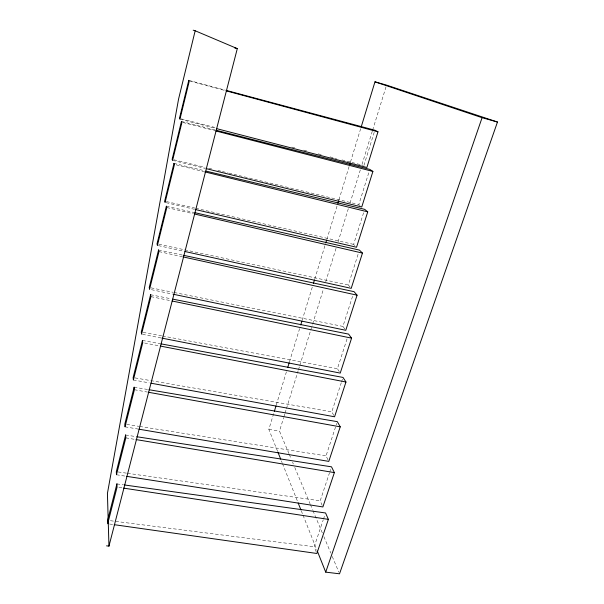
<?xml version="1.0" encoding="UTF-8"?>
<svg xmlns="http://www.w3.org/2000/svg" width="604" height="604" viewBox="0 0 604 604"><rect width="100%" height="100%" fill="white"/><g stroke="black" fill="none" stroke-linecap="round" stroke-linejoin="round"><path stroke-width="0.45" stroke-dasharray="3.02 2.27" d="M277.561 451.271L268.84 429.376L274.065 412.268M276.262 405.065L286.983 369.95M289.459 361.849L299.637 328.531M302.106 320.43L312.283 287.119M314.76 279.01L324.929 245.7M326.855 239.395L337.304 205.186M338.95 199.781L349.127 166.47M350.501 161.963L360.671 128.652M288.946 453.596L279.486 431.113L283.669 417.598M283.948 416.7L284.786 413.997M285.065 413.091L286.175 409.489M286.455 408.591L298.165 370.743M298.444 369.844L299.561 366.243M299.841 365.337L310.433 331.098M310.713 330.199L312.389 324.793M312.668 323.895L323.54 288.75M325.767 281.547L336.088 248.206M338.036 241.902L348.357 208.561M350.026 203.155L360.346 169.822M362.015 164.416L372.336 131.076M372.615 130.177L385.994 86.923M363.902 165.519L374.306 131.997M359.992 205.526L358.814 204.56L369.255 171.151M354.79 245.526L353.619 244.378L363.812 212.034M350.056 287.006L348.327 284.99L358.278 253.665M344.824 328.999L342.921 326.417L352.63 296.119M339.289 371.626L337.409 368.689L347.157 338.534M333.77 415.363L331.785 411.83L341.283 382.717M341.57 381.834L342.438 379.184M328.002 459.81L326.039 455.869L336.738 423.412M322.204 505.412L320.18 500.829L329.414 473.091M329.709 472.192L330.901 468.613M316.186 551.792L314.193 546.748L323.163 520.082M323.457 519.191L324.658 515.635M110.426 520.716L314.193 546.748M116.912 483.917L123.427 484.823M118.173 471.958L126.553 473.159M127.482 473.294L320.18 500.829M109.581 524.023L113.318 524.551M118.928 487.413L122.65 487.979M125.617 435.008L135.862 436.594M116.466 474.752L125.76 476.201M126.681 424.408L138.792 426.318M139.72 426.462L326.039 455.869M268.84 429.376L279.486 431.113M125.828 437.87L135.1 439.418M134.133 387.202L148.048 389.557M125.02 426.839L138.044 429.044M134.994 377.893L149.845 380.452M150.773 380.611L331.785 411.83M134.39 389.723L147.376 392.064M133.386 379.976L149.143 382.861M142.453 340.445L160.015 343.684M143.118 332.381L161.623 335.839M162.552 336.013L337.409 368.689M144.613 343.012L159.388 345.881M142.491 334.322L161.895 338.127M150.6 294.722L170.947 298.769M151.076 287.851L173.212 292.306M174.133 292.487L342.921 326.417M150.955 296.624L170.283 300.626M151.415 289.678L172.601 294.103M158.558 249.988L182.536 255.099M158.867 244.265L348.327 284.99M158.965 251.596L182 256.662M158.331 245.602L183.125 251.098M166.357 206.221L193.937 212.487M166.493 201.585L194.926 208.093M195.847 208.297L353.619 244.378M166.802 207.542L193.439 213.741M166.002 202.65L194.397 209.294M173.982 163.374L204.235 170.668M173.96 159.796L205.073 167.331M208.735 168.222L212.397 169.105M217.885 170.434L221.547 171.325M222.461 171.544L227.95 172.872M228.871 173.099L358.814 204.56M172.593 160.362L205.496 168.471M176.3 164.877L203.782 171.619M181.275 118.867L215.975 127.731M291.77 147.089L295.416 148.025M303.638 150.124L307.293 151.053M318.248 153.854L321.902 154.79M330.116 156.889L336.511 158.52M341.992 159.917L351.12 162.25M352.034 162.484L362.989 165.285M181.449 121.434L215.281 130.049M182.891 122.461L214.865 130.698M179.947 119.162L215.515 128.35M188.765 80.362L225.073 90.094M190.237 81.147L224.703 90.449M289.308 454.465L291.128 458.783M292.585 462.249L293.31 463.978M294.767 467.436L310.048 503.751M310.418 504.619L312.6 509.806M312.963 510.674L322.423 533.158M323.88 536.616L330.788 553.045M332.245 556.503L338.799 572.071M281.404 460.905L282.098 462.656M282.446 463.532L297.802 502.075M301.29 510.833L302.687 514.336M303.034 515.212L316.987 550.244"/><path stroke-width="0.91" d="M193.174 30.2L195.167 30.766L178.565 99.079L107.421 493.415L108.954 546.137L106.523 545.842M108.954 546.137L237.297 48.622L195.167 30.766M274.337 411.369L275.99 405.964M287.814 367.247L289.188 362.747M300.732 324.929L301.834 321.328M313.378 283.518L314.48 279.916M325.752 242.997L326.575 240.294M337.855 203.382L338.678 200.679M349.671 164.666L350.222 162.869M361.222 126.848L374.971 81.834L386.552 85.126L497.477 122.031L339.524 573.8L325.715 572.139L317.342 551.12M225.979 90.336L374.85 130.23L377.983 131.815L366.877 167.474L216.421 128.584M216.194 130.275L369.807 169.392L372.91 171.438L361.758 206.968L206.409 168.69M206.07 171.106L364.665 209.339L367.738 211.853L356.541 247.255L195.311 209.512M194.858 212.691L359.41 250.086L362.46 253.091L351.211 288.357L184.967 251.506M183.457 255.296L354.057 291.664L357.077 295.182L345.775 330.29L173.522 294.299M172.804 299.139L348.591 334.103L351.581 338.149L340.233 373.091L161.895 338.127M160.936 343.857L343.012 377.424L345.964 382.022L334.571 416.783L151 383.2M148.977 389.716L337.311 421.652L340.233 426.832L328.787 461.388L138.973 429.202M136.798 436.737L331.498 466.824L334.374 472.607L322.883 506.945L126.689 476.345M124.364 484.959L325.556 512.97L328.387 519.372L316.851 553.475L114.247 524.687M325.715 572.139L482.083 117.689L497.477 122.031M123.578 488.123L328.387 519.372M136.021 439.569L334.374 472.607M148.297 392.238L340.233 426.832M160.317 346.054L345.964 382.022M172.117 301.003L351.581 338.149M182.921 256.866L357.077 295.182M194.36 213.959L362.46 253.091M204.696 171.846L367.738 211.853M215.779 130.94L372.91 171.438M226.515 90.94L377.983 131.815M234.518 47.837L237.297 48.622M374.971 81.834L482.083 117.689M277.908 452.147L280.701 459.153M298.149 502.951L300.943 509.957M188.765 80.362L179.448 118.399L179.947 119.162L189.324 80.906L188.765 80.362M181.449 121.434L172.132 159.358L172.593 160.362L181.978 122.227L181.449 121.434M173.982 163.374L164.658 201.17L165.081 202.431L174.473 164.424L173.982 163.374M166.357 206.221L157.025 243.865L157.41 245.398L166.802 207.542L166.357 206.221M158.558 249.988L149.233 287.481L149.573 289.293L158.965 251.596L158.558 249.988M150.6 294.722L141.268 332.041L141.57 334.14L150.955 296.624L150.6 294.722M142.453 340.445L133.137 377.576L133.386 379.976L142.763 342.657L142.453 340.445M134.133 387.202L124.817 424.114L125.02 426.839L134.39 389.723L134.133 387.202M125.617 435.008L116.315 471.694L116.466 474.752L125.828 437.87L125.617 435.008M116.912 483.917L107.618 520.354L107.716 523.759L117.063 487.134L116.912 483.917"/></g></svg>
